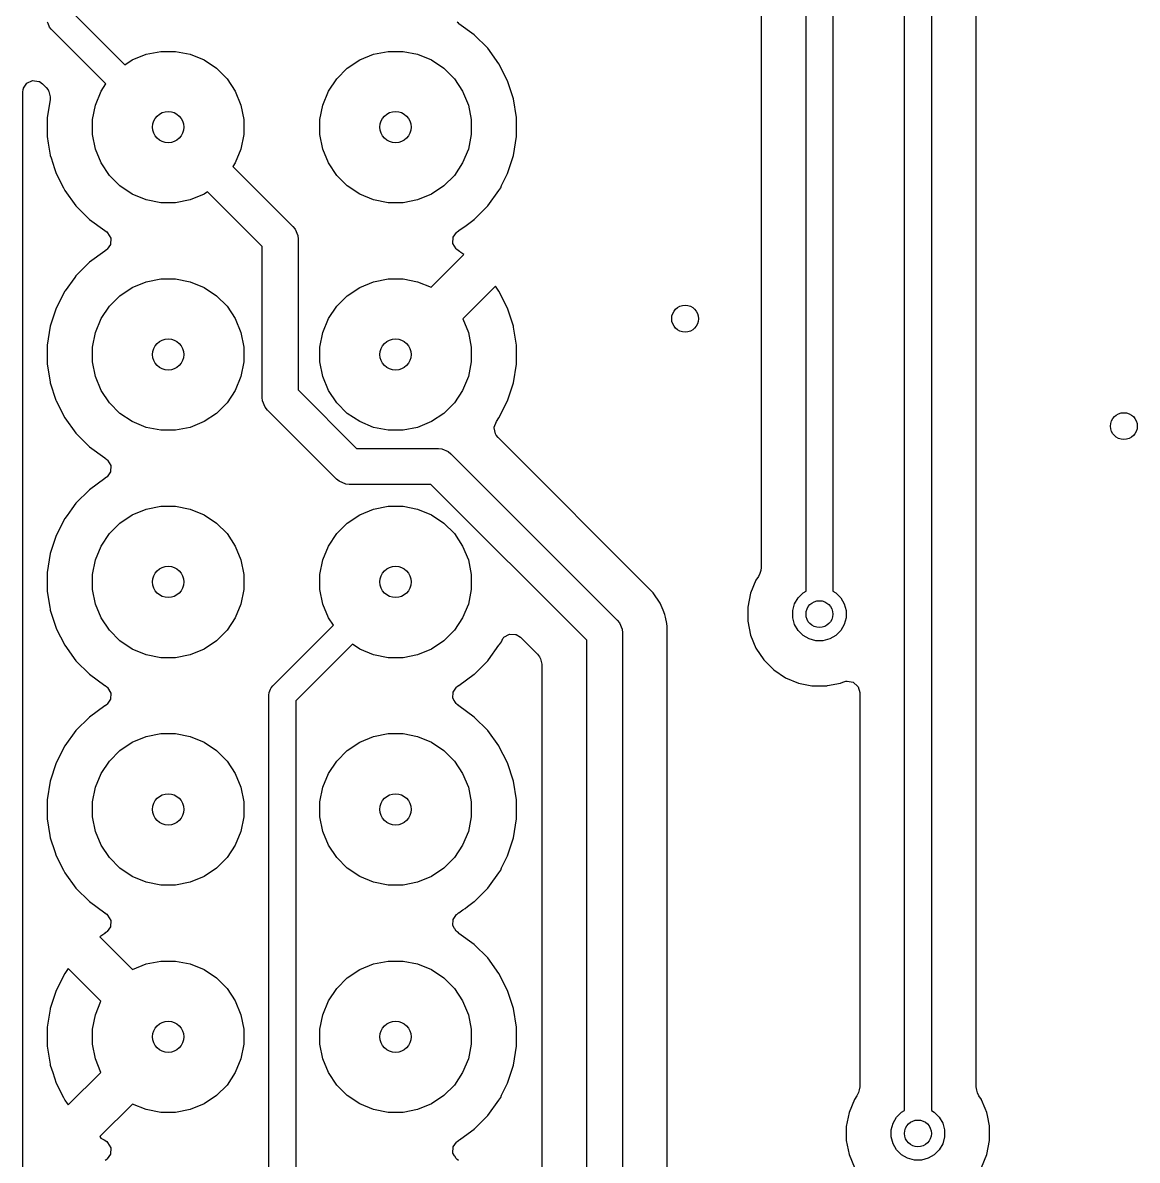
# Model space of a CAD drawing. Header units: inches. Extents: x -1.73 to 1.75, y 0.02 to 4.69.
# Drawn here: x -1.386 to -0.896, y 3.213 to 3.713 of the extents above; entities that cross this region are included whole.
import ezdxf

# ---------------------------------------------------------------- set-up
doc = ezdxf.new("R2010")
doc.units = ezdxf.units.IN
doc.header["$MEASUREMENT"] = 0
doc.layers.add('BLACK', color=250, linetype='CONTINUOUS')

msp = doc.modelspace()

# ---------------------------------------------------------------- linework, layer by layer
at = {"layer": 'BLACK', "linetype": 'CONTINUOUS'}
for p, q in [((-0.98622, 4.02756), (-0.98622, 3.23452)), ((-0.96652, 3.24495), (-0.96652, 4.03008)), ((-0.99803, 3.23452), (-0.99803, 4.02511)), ((-1.04134, 3.46287), (-1.04134, 3.96212)), ((-1.02953, 3.96457), (-1.02953, 3.46287)), ((-1.06104, 3.95152), (-1.06104, 3.47334)), ((-1.36323, 3.71666), (-1.34085, 3.69428)), ((-1.37468, 3.71246), (-1.37493, 3.71306)), ((-1.37404, 3.71093), (-1.37468, 3.71246)), ((-1.19415, 3.71257), (-1.1948, 3.71303)), ((-1.19412, 3.71254), (-1.19415, 3.71257)), ((-1.19414, 3.71252), (-1.19412, 3.71254)), ((-1.19401, 3.71242), (-1.19414, 3.71252)), ((-1.19398, 3.7124), (-1.19401, 3.71242)), ((-1.19401, 3.71242), (-1.19401, 3.71242)), ((-1.18721, 3.70748), (-1.19398, 3.7124)), ((-1.37331, 3.71004), (-1.37404, 3.71093)), ((-1.34921, 3.68593), (-1.37331, 3.71004)), ((-1.18129, 3.70157), (-1.18721, 3.70748)), ((-1.17638, 3.6948), (-1.18129, 3.70157)), ((-1.34085, 3.69428), (-1.33763, 3.69644)), ((-1.33763, 3.69644), (-1.33156, 3.69895)), ((-1.33156, 3.69895), (-1.32513, 3.70023)), ((-1.32513, 3.70023), (-1.31857, 3.70023)), ((-1.31857, 3.70023), (-1.31214, 3.69895)), ((-1.31214, 3.69895), (-1.30608, 3.69644)), ((-1.30608, 3.69644), (-1.30062, 3.6928)), ((-1.24308, 3.6928), (-1.23763, 3.69644)), ((-1.23763, 3.69644), (-1.23156, 3.69895)), ((-1.23156, 3.69895), (-1.22513, 3.70023)), ((-1.22513, 3.70023), (-1.21857, 3.70023)), ((-1.21857, 3.70023), (-1.21214, 3.69895)), ((-1.21214, 3.69895), (-1.20608, 3.69644)), ((-1.20608, 3.69644), (-1.20062, 3.6928)), ((-1.30062, 3.6928), (-1.29598, 3.68816)), ((-1.24772, 3.68816), (-1.24308, 3.6928)), ((-1.20062, 3.6928), (-1.19598, 3.68816)), ((-1.17637, 3.69478), (-1.17638, 3.6948)), ((-1.17258, 3.68734), (-1.17637, 3.69478)), ((-1.384, 3.6863), (-1.38149, 3.68744)), ((-1.38149, 3.68744), (-1.37877, 3.68705)), ((-1.37877, 3.68705), (-1.3785, 3.68692)), ((-1.3785, 3.68692), (-1.37707, 3.68593)), ((-1.29598, 3.68816), (-1.29234, 3.6827)), ((-1.25136, 3.6827), (-1.24772, 3.68816)), ((-1.19598, 3.68816), (-1.19234, 3.6827)), ((-1.16999, 3.67938), (-1.17258, 3.68734)), ((-1.38581, 3.68218), (-1.38561, 3.68355)), ((-1.38581, 1.43701), (-1.38581, 3.68218)), ((-1.38561, 3.68355), (-1.38553, 3.68382)), ((-1.38553, 3.68382), (-1.38548, 3.68398)), ((-1.38548, 3.68398), (-1.384, 3.6863)), ((-1.37707, 3.68593), (-1.37552, 3.68438)), ((-1.37552, 3.68438), (-1.37469, 3.68327)), ((-1.37469, 3.68327), (-1.37446, 3.68285)), ((-1.37446, 3.68285), (-1.37432, 3.68259)), ((-1.37432, 3.68259), (-1.37372, 3.6802)), ((-1.35387, 3.67664), (-1.35136, 3.6827)), ((-1.35136, 3.6827), (-1.34921, 3.68593)), ((-1.29234, 3.6827), (-1.28983, 3.67664)), ((-1.25387, 3.67664), (-1.25136, 3.6827)), ((-1.19234, 3.6827), (-1.18983, 3.67664)), ((-1.37379, 3.6789), (-1.37502, 3.67111)), ((-1.37373, 3.67961), (-1.37379, 3.6789)), ((-1.37372, 3.6802), (-1.37373, 3.67961)), ((-1.35515, 3.67021), (-1.35387, 3.67664)), ((-1.28983, 3.67664), (-1.28855, 3.67021)), ((-1.25515, 3.67021), (-1.25387, 3.67664)), ((-1.18983, 3.67664), (-1.18855, 3.67021)), ((-1.16868, 3.67111), (-1.16999, 3.67938)), ((-1.37502, 3.67111), (-1.37502, 3.66274)), ((-1.35515, 3.66365), (-1.35515, 3.67021)), ((-1.28855, 3.67021), (-1.28855, 3.66365)), ((-1.25515, 3.66365), (-1.25515, 3.67021)), ((-1.18855, 3.67021), (-1.18855, 3.66365)), ((-1.16868, 3.66274), (-1.16868, 3.67111)), ((-1.37502, 3.66274), (-1.37456, 3.65982)), ((-1.35387, 3.65721), (-1.35515, 3.66365)), ((-1.28855, 3.66365), (-1.28983, 3.65721)), ((-1.25387, 3.65721), (-1.25515, 3.66365)), ((-1.18855, 3.66365), (-1.18983, 3.65721)), ((-1.16999, 3.65448), (-1.16868, 3.66274)), ((-1.37456, 3.65982), (-1.37373, 3.65463)), ((-1.35136, 3.65115), (-1.35387, 3.65721)), ((-1.28983, 3.65721), (-1.29234, 3.65115)), ((-1.25136, 3.65115), (-1.25387, 3.65721)), ((-1.18983, 3.65721), (-1.19234, 3.65115)), ((-1.37373, 3.65463), (-1.37371, 3.65448)), ((-1.37371, 3.65448), (-1.37335, 3.65337)), ((-1.37335, 3.65337), (-1.37186, 3.64877)), ((-1.17258, 3.64652), (-1.16999, 3.65448)), ((-1.37186, 3.64877), (-1.37112, 3.64652)), ((-1.37112, 3.64652), (-1.37112, 3.64652)), ((-1.37112, 3.64652), (-1.36789, 3.64017)), ((-1.34772, 3.6457), (-1.35136, 3.65115)), ((-1.29234, 3.65115), (-1.29338, 3.64959)), ((-1.29338, 3.64959), (-1.26703, 3.62324)), ((-1.24772, 3.6457), (-1.25136, 3.65115)), ((-1.19234, 3.65115), (-1.19598, 3.6457)), ((-1.17525, 3.64128), (-1.17258, 3.64652)), ((-1.34308, 3.64106), (-1.34772, 3.6457)), ((-1.24308, 3.64106), (-1.24772, 3.6457)), ((-1.19598, 3.6457), (-1.20062, 3.64106)), ((-1.36789, 3.64017), (-1.36732, 3.63906)), ((-1.36732, 3.63906), (-1.36241, 3.63229)), ((-1.33763, 3.63742), (-1.34308, 3.64106)), ((-1.33156, 3.63491), (-1.33763, 3.63742)), ((-1.30608, 3.63742), (-1.31214, 3.63491)), ((-1.30452, 3.63846), (-1.30608, 3.63742)), ((-1.28047, 3.61442), (-1.30452, 3.63846)), ((-1.23763, 3.63742), (-1.24308, 3.64106)), ((-1.23156, 3.63491), (-1.23763, 3.63742)), ((-1.20608, 3.63742), (-1.21214, 3.63491)), ((-1.20062, 3.64106), (-1.20608, 3.63742)), ((-1.18129, 3.63229), (-1.17638, 3.63906)), ((-1.17638, 3.63906), (-1.17557, 3.64017)), ((-1.17638, 3.63906), (-1.17638, 3.63906)), ((-1.17638, 3.63906), (-1.17638, 3.63906)), ((-1.17638, 3.63906), (-1.17638, 3.63906)), ((-1.17557, 3.64017), (-1.17525, 3.64128)), ((-1.36241, 3.63229), (-1.35649, 3.62637)), ((-1.32513, 3.63363), (-1.33156, 3.63491)), ((-1.31857, 3.63363), (-1.32513, 3.63363)), ((-1.31214, 3.63491), (-1.31857, 3.63363)), ((-1.22513, 3.63363), (-1.23156, 3.63491)), ((-1.21857, 3.63363), (-1.22513, 3.63363)), ((-1.21214, 3.63491), (-1.21857, 3.63363)), ((-1.18718, 3.62641), (-1.18133, 3.63226)), ((-1.18133, 3.63226), (-1.1813, 3.63229)), ((-1.1813, 3.63229), (-1.18129, 3.63229)), ((-1.35649, 3.62637), (-1.34972, 3.62145)), ((-1.19087, 3.62372), (-1.18721, 3.62637)), ((-1.18721, 3.62638), (-1.18718, 3.62641)), ((-1.18721, 3.62637), (-1.18721, 3.62638)), ((-1.18721, 3.62637), (-1.18721, 3.62637)), ((-1.34972, 3.62145), (-1.34972, 3.62145)), ((-1.34972, 3.62145), (-1.3497, 3.62144)), ((-1.3497, 3.62144), (-1.34964, 3.6214)), ((-1.34964, 3.6214), (-1.34956, 3.62134)), ((-1.34956, 3.62134), (-1.34956, 3.62134)), ((-1.34956, 3.62134), (-1.3489, 3.62083)), ((-1.26703, 3.62324), (-1.26605, 3.62205)), ((-1.26605, 3.62205), (-1.26488, 3.61921)), ((-1.1948, 3.62088), (-1.19413, 3.62133)), ((-1.19415, 3.62135), (-1.19398, 3.62145)), ((-1.19413, 3.62133), (-1.19415, 3.62135)), ((-1.19398, 3.62145), (-1.19087, 3.62372)), ((-1.19398, 3.62145), (-1.19398, 3.62145)), ((-1.19398, 3.62145), (-1.19398, 3.62145)), ((-1.3489, 3.62083), (-1.34849, 3.62045)), ((-1.34849, 3.62045), (-1.3471, 3.61807)), ((-1.3471, 3.61807), (-1.34722, 3.61532)), ((-1.26488, 3.61921), (-1.26472, 3.61768)), ((-1.26472, 3.61768), (-1.26472, 3.55134)), ((-1.19662, 3.61578), (-1.1965, 3.61852)), ((-1.1965, 3.61852), (-1.19508, 3.62064)), ((-1.19508, 3.62064), (-1.1948, 3.62088)), ((-1.34972, 3.6124), (-1.35649, 3.60748)), ((-1.34957, 3.61249), (-1.34972, 3.6124)), ((-1.34893, 3.61296), (-1.34957, 3.61249)), ((-1.34865, 3.61321), (-1.34893, 3.61296)), ((-1.34722, 3.61532), (-1.34865, 3.61321)), ((-1.28047, 3.54808), (-1.28047, 3.61442)), ((-1.19523, 3.6134), (-1.19662, 3.61578)), ((-1.19486, 3.61305), (-1.19523, 3.6134)), ((-1.19372, 3.61225), (-1.19486, 3.61305)), ((-1.19343, 3.6121), (-1.19372, 3.61225)), ((-1.19321, 3.61182), (-1.19343, 3.6121)), ((-1.19186, 3.61084), (-1.19321, 3.61182)), ((-1.35649, 3.60748), (-1.36241, 3.60157)), ((-1.2062, 3.5965), (-1.19186, 3.61084)), ((-1.36241, 3.60157), (-1.36296, 3.60081)), ((-1.36296, 3.60081), (-1.36718, 3.595)), ((-1.34308, 3.5928), (-1.33763, 3.59644)), ((-1.33763, 3.59644), (-1.33156, 3.59895)), ((-1.33156, 3.59895), (-1.32513, 3.60023)), ((-1.32513, 3.60023), (-1.31857, 3.60023)), ((-1.31857, 3.60023), (-1.31214, 3.59895)), ((-1.31214, 3.59895), (-1.30608, 3.59644)), ((-1.30608, 3.59644), (-1.30062, 3.5928)), ((-1.24308, 3.5928), (-1.23763, 3.59644)), ((-1.23763, 3.59644), (-1.23156, 3.59895)), ((-1.23156, 3.59895), (-1.22513, 3.60023)), ((-1.22513, 3.60023), (-1.21857, 3.60023)), ((-1.21857, 3.60023), (-1.21214, 3.59895)), ((-1.21214, 3.59895), (-1.2062, 3.5965)), ((-1.17794, 3.59692), (-1.19228, 3.58258)), ((-1.17639, 3.59479), (-1.17794, 3.59692)), ((-1.17794, 3.59692), (-1.17794, 3.59692)), ((-1.17794, 3.59692), (-1.17794, 3.59692)), ((-1.36732, 3.5948), (-1.37112, 3.58734)), ((-1.36718, 3.595), (-1.36732, 3.5948)), ((-1.34772, 3.58816), (-1.34308, 3.5928)), ((-1.30062, 3.5928), (-1.29598, 3.58816)), ((-1.24772, 3.58816), (-1.24308, 3.5928)), ((-1.17259, 3.58733), (-1.17639, 3.59479)), ((-1.37112, 3.58734), (-1.37371, 3.57938)), ((-1.35136, 3.5827), (-1.34772, 3.58816)), ((-1.29598, 3.58816), (-1.29234, 3.5827)), ((-1.25136, 3.5827), (-1.24772, 3.58816)), ((-1.17114, 3.58285), (-1.17259, 3.58733)), ((-1.35387, 3.57664), (-1.35136, 3.5827)), ((-1.29234, 3.5827), (-1.28983, 3.57664)), ((-1.25387, 3.57664), (-1.25136, 3.5827)), ((-1.19228, 3.58258), (-1.18983, 3.57664)), ((-1.17001, 3.57938), (-1.17114, 3.58285)), ((-1.37371, 3.57938), (-1.37502, 3.57111)), ((-1.35515, 3.57021), (-1.35387, 3.57664)), ((-1.28983, 3.57664), (-1.28855, 3.57021)), ((-1.25515, 3.57021), (-1.25387, 3.57664)), ((-1.18983, 3.57664), (-1.18855, 3.57021)), ((-1.16995, 3.579), (-1.17001, 3.57938)), ((-1.16924, 3.57453), (-1.16995, 3.579)), ((-1.16995, 3.579), (-1.16995, 3.579)), ((-1.16995, 3.579), (-1.16995, 3.579)), ((-1.1687, 3.57111), (-1.16924, 3.57453)), ((-1.37502, 3.57111), (-1.37502, 3.56274)), ((-1.35515, 3.56365), (-1.35515, 3.57021)), ((-1.28855, 3.57021), (-1.28855, 3.56365)), ((-1.25515, 3.56365), (-1.25515, 3.57021)), ((-1.18855, 3.57021), (-1.18855, 3.56365)), ((-1.1687, 3.56275), (-1.1687, 3.57111)), ((-1.37502, 3.56274), (-1.37377, 3.55486)), ((-1.35387, 3.55721), (-1.35515, 3.56365)), ((-1.28855, 3.56365), (-1.28983, 3.55721)), ((-1.25387, 3.55721), (-1.25515, 3.56365)), ((-1.18855, 3.56365), (-1.18983, 3.55721)), ((-1.17001, 3.55448), (-1.1687, 3.56275)), ((-1.35136, 3.55115), (-1.35387, 3.55721)), ((-1.28983, 3.55721), (-1.29234, 3.55115)), ((-1.25136, 3.55115), (-1.25387, 3.55721)), ((-1.18983, 3.55721), (-1.19234, 3.55115)), ((-1.37377, 3.55486), (-1.37371, 3.55448)), ((-1.37371, 3.55448), (-1.37371, 3.55448)), ((-1.37371, 3.55448), (-1.37371, 3.55448)), ((-1.37371, 3.55448), (-1.37371, 3.55448)), ((-1.37371, 3.55448), (-1.37125, 3.5469)), ((-1.26472, 3.55134), (-1.23897, 3.52559)), ((-1.17259, 3.54653), (-1.17001, 3.55448)), ((-1.17001, 3.55448), (-1.17001, 3.55448)), ((-1.37125, 3.5469), (-1.37112, 3.54652)), ((-1.37112, 3.54652), (-1.37112, 3.54652)), ((-1.37112, 3.54652), (-1.37112, 3.54652)), ((-1.37112, 3.54652), (-1.36732, 3.53906)), ((-1.34772, 3.5457), (-1.35136, 3.55115)), ((-1.29234, 3.55115), (-1.29598, 3.5457)), ((-1.28032, 3.54654), (-1.28047, 3.54808)), ((-1.27915, 3.54371), (-1.28032, 3.54654)), ((-1.24772, 3.5457), (-1.25136, 3.55115)), ((-1.19234, 3.55115), (-1.19598, 3.5457)), ((-1.17639, 3.53907), (-1.17259, 3.54653)), ((-1.34308, 3.54106), (-1.34772, 3.5457)), ((-1.29598, 3.5457), (-1.30062, 3.54106)), ((-1.27817, 3.54251), (-1.27915, 3.54371)), ((-1.2478, 3.51215), (-1.27817, 3.54251)), ((-1.24308, 3.54106), (-1.24772, 3.5457)), ((-1.19598, 3.5457), (-1.20062, 3.54106)), ((-1.36732, 3.53906), (-1.36241, 3.53229)), ((-1.33763, 3.53742), (-1.34308, 3.54106)), ((-1.33156, 3.53491), (-1.33763, 3.53742)), ((-1.30608, 3.53742), (-1.31214, 3.53491)), ((-1.30062, 3.54106), (-1.30608, 3.53742)), ((-1.23763, 3.53742), (-1.24308, 3.54106)), ((-1.23156, 3.53491), (-1.23763, 3.53742)), ((-1.20608, 3.53742), (-1.21214, 3.53491)), ((-1.20062, 3.54106), (-1.20608, 3.53742)), ((-1.17843, 3.53501), (-1.17751, 3.53753)), ((-1.17751, 3.53753), (-1.1764, 3.53906)), ((-1.1764, 3.53906), (-1.17639, 3.53907)), ((-1.36241, 3.53229), (-1.35649, 3.52637)), ((-1.32513, 3.53363), (-1.33156, 3.53491)), ((-1.31857, 3.53363), (-1.32513, 3.53363)), ((-1.31214, 3.53491), (-1.31857, 3.53363)), ((-1.22513, 3.53363), (-1.23156, 3.53491)), ((-1.21857, 3.53363), (-1.22513, 3.53363)), ((-1.21214, 3.53491), (-1.21857, 3.53363)), ((-1.17845, 3.53475), (-1.17843, 3.53501)), ((-1.17786, 3.53207), (-1.17845, 3.53475)), ((-1.17757, 3.53153), (-1.17786, 3.53207)), ((-1.17674, 3.53041), (-1.17757, 3.53153)), ((-1.35649, 3.52637), (-1.34972, 3.52145)), ((-1.1085, 3.46218), (-1.17674, 3.53041)), ((-1.34972, 3.52145), (-1.34972, 3.52145)), ((-1.34972, 3.52145), (-1.3497, 3.52144)), ((-1.3497, 3.52144), (-1.34964, 3.5214)), ((-1.34964, 3.5214), (-1.34956, 3.52134)), ((-1.34956, 3.52134), (-1.34956, 3.52134)), ((-1.34956, 3.52134), (-1.3489, 3.52083)), ((-1.23897, 3.52559), (-1.20304, 3.52559)), ((-1.20304, 3.52559), (-1.2015, 3.52544)), ((-1.2015, 3.52544), (-1.19867, 3.52426)), ((-1.19867, 3.52426), (-1.19747, 3.52328)), ((-1.19747, 3.52328), (-1.12435, 3.45016)), ((-1.3489, 3.52083), (-1.34849, 3.52045)), ((-1.34849, 3.52045), (-1.3471, 3.51807)), ((-1.3471, 3.51807), (-1.34722, 3.51532)), ((-1.34972, 3.5124), (-1.35649, 3.50748)), ((-1.34957, 3.51249), (-1.34972, 3.5124)), ((-1.34893, 3.51296), (-1.34957, 3.51249)), ((-1.34865, 3.51321), (-1.34893, 3.51296)), ((-1.34722, 3.51532), (-1.34865, 3.51321)), ((-1.24661, 3.51117), (-1.2478, 3.51215)), ((-1.35649, 3.50748), (-1.36241, 3.50157)), ((-1.24377, 3.50999), (-1.24661, 3.51117)), ((-1.24223, 3.50984), (-1.24377, 3.50999)), ((-1.2063, 3.50984), (-1.24223, 3.50984)), ((-1.1378, 3.44134), (-1.2063, 3.50984)), ((-1.36241, 3.50157), (-1.36418, 3.49912)), ((-1.36418, 3.49912), (-1.36634, 3.49616)), ((-1.34308, 3.4928), (-1.33763, 3.49644)), ((-1.33763, 3.49644), (-1.33156, 3.49895)), ((-1.33156, 3.49895), (-1.32513, 3.50023)), ((-1.32513, 3.50023), (-1.31857, 3.50023)), ((-1.31857, 3.50023), (-1.31214, 3.49895)), ((-1.31214, 3.49895), (-1.30608, 3.49644)), ((-1.30608, 3.49644), (-1.30062, 3.4928)), ((-1.24308, 3.4928), (-1.23763, 3.49644)), ((-1.23763, 3.49644), (-1.23156, 3.49895)), ((-1.23156, 3.49895), (-1.22513, 3.50023)), ((-1.22513, 3.50023), (-1.21857, 3.50023)), ((-1.21857, 3.50023), (-1.21214, 3.49895)), ((-1.21214, 3.49895), (-1.20608, 3.49644)), ((-1.20608, 3.49644), (-1.20062, 3.4928)), ((-1.36732, 3.4948), (-1.37112, 3.48734)), ((-1.36634, 3.49616), (-1.36732, 3.4948)), ((-1.34772, 3.48816), (-1.34308, 3.4928)), ((-1.30062, 3.4928), (-1.29598, 3.48816)), ((-1.24772, 3.48816), (-1.24308, 3.4928)), ((-1.20062, 3.4928), (-1.19598, 3.48816)), ((-1.37112, 3.48734), (-1.37371, 3.47938)), ((-1.35136, 3.4827), (-1.34772, 3.48816)), ((-1.29598, 3.48816), (-1.29234, 3.4827)), ((-1.25136, 3.4827), (-1.24772, 3.48816)), ((-1.19598, 3.48816), (-1.19234, 3.4827)), ((-1.35387, 3.47664), (-1.35136, 3.4827)), ((-1.29234, 3.4827), (-1.28983, 3.47664)), ((-1.25387, 3.47664), (-1.25136, 3.4827)), ((-1.19234, 3.4827), (-1.18983, 3.47664)), ((-1.37371, 3.47938), (-1.37502, 3.47111)), ((-1.35515, 3.47021), (-1.35387, 3.47664)), ((-1.28983, 3.47664), (-1.28855, 3.47021)), ((-1.25515, 3.47021), (-1.25387, 3.47664)), ((-1.18983, 3.47664), (-1.18855, 3.47021)), ((-1.06124, 3.47196), (-1.06161, 3.47071)), ((-1.06104, 3.47334), (-1.06124, 3.47196)), ((-1.37502, 3.47111), (-1.37502, 3.46274)), ((-1.35515, 3.46365), (-1.35515, 3.47021)), ((-1.28855, 3.47021), (-1.28855, 3.46365)), ((-1.25515, 3.46365), (-1.25515, 3.47021)), ((-1.18855, 3.47021), (-1.18855, 3.46365)), ((-1.06336, 3.46768), (-1.06574, 3.46195)), ((-1.06223, 3.46937), (-1.06336, 3.46768)), ((-1.06336, 3.46768), (-1.06336, 3.46768)), ((-1.06161, 3.47071), (-1.06223, 3.46937)), ((-1.37502, 3.46274), (-1.37393, 3.45586)), ((-1.35387, 3.45721), (-1.35515, 3.46365)), ((-1.28855, 3.46365), (-1.28983, 3.45721)), ((-1.25387, 3.45721), (-1.25515, 3.46365)), ((-1.18855, 3.46365), (-1.18983, 3.45721)), ((-1.10548, 3.45766), (-1.1085, 3.46218)), ((-1.1085, 3.46218), (-1.1085, 3.46218)), ((-1.06574, 3.46195), (-1.06695, 3.45586)), ((-1.06574, 3.46195), (-1.06574, 3.46195)), ((-1.0448, 3.45995), (-1.04262, 3.46213)), ((-1.04262, 3.46213), (-1.04134, 3.46287)), ((-1.02953, 3.46287), (-1.02824, 3.46213)), ((-1.02824, 3.46213), (-1.02606, 3.45995)), ((-1.35136, 3.45115), (-1.35387, 3.45721)), ((-1.28983, 3.45721), (-1.29234, 3.45115)), ((-1.25136, 3.45115), (-1.25387, 3.45721)), ((-1.18983, 3.45721), (-1.19234, 3.45115)), ((-1.10416, 3.45448), (-1.10548, 3.45766)), ((-1.04714, 3.4543), (-1.04635, 3.45728)), ((-1.04635, 3.45728), (-1.0448, 3.45995)), ((-1.02606, 3.45995), (-1.02452, 3.45728)), ((-1.02452, 3.45728), (-1.02372, 3.4543)), ((-1.37393, 3.45586), (-1.37378, 3.45492)), ((-1.37378, 3.45492), (-1.37371, 3.45448)), ((-1.37371, 3.45448), (-1.37117, 3.44666)), ((-1.1034, 3.45264), (-1.10416, 3.45448)), ((-1.10317, 3.45148), (-1.1034, 3.45264)), ((-1.1034, 3.45264), (-1.1034, 3.45264)), ((-1.10261, 3.44865), (-1.10317, 3.45148)), ((-1.06695, 3.45586), (-1.06695, 3.45586)), ((-1.06695, 3.45586), (-1.06695, 3.44965)), ((-1.04714, 3.45121), (-1.04714, 3.4543)), ((-1.02372, 3.4543), (-1.02372, 3.45121)), ((-1.37117, 3.44666), (-1.37112, 3.44652)), ((-1.37112, 3.44652), (-1.36732, 3.43906)), ((-1.34772, 3.4457), (-1.35136, 3.45115)), ((-1.29234, 3.45115), (-1.29598, 3.4457)), ((-1.27583, 3.4213), (-1.24921, 3.44793)), ((-1.24921, 3.44793), (-1.25136, 3.45115)), ((-1.19234, 3.45115), (-1.19598, 3.4457)), ((-1.12435, 3.45016), (-1.12337, 3.44897)), ((-1.12337, 3.44897), (-1.1222, 3.44613)), ((-1.10234, 3.44731), (-1.10261, 3.44865)), ((-1.10261, 3.44865), (-1.10261, 3.44865)), ((-1.10234, 3.14378), (-1.10234, 3.44731)), ((-1.06695, 3.44965), (-1.06695, 3.44965)), ((-1.06695, 3.44965), (-1.06695, 3.44965)), ((-1.06695, 3.44965), (-1.06574, 3.44356)), ((-1.04635, 3.44824), (-1.04714, 3.45121)), ((-1.0448, 3.44557), (-1.04635, 3.44824)), ((-1.02452, 3.44824), (-1.02606, 3.44557)), ((-1.02372, 3.45121), (-1.02452, 3.44824)), ((-1.34308, 3.44106), (-1.34772, 3.4457)), ((-1.29598, 3.4457), (-1.30062, 3.44106)), ((-1.19598, 3.4457), (-1.20062, 3.44106)), ((-1.17528, 3.44058), (-1.17469, 3.44203)), ((-1.17469, 3.44203), (-1.17441, 3.44235)), ((-1.17441, 3.44235), (-1.17439, 3.44237)), ((-1.17439, 3.44237), (-1.17419, 3.44259)), ((-1.17419, 3.44259), (-1.17181, 3.44397)), ((-1.17181, 3.44397), (-1.16906, 3.44386)), ((-1.16906, 3.44386), (-1.16906, 3.44386)), ((-1.16906, 3.44386), (-1.1688, 3.44377)), ((-1.1688, 3.44377), (-1.16692, 3.4426)), ((-1.16692, 3.4426), (-1.15943, 3.4351)), ((-1.1378, 3.12992), (-1.1378, 3.44134)), ((-1.1222, 3.44613), (-1.12205, 3.4446)), ((-1.12205, 3.4446), (-1.12205, 3.13318)), ((-1.06574, 3.44356), (-1.06574, 3.44356)), ((-1.06574, 3.44356), (-1.06336, 3.43783)), ((-1.04262, 3.44339), (-1.0448, 3.44557)), ((-1.03995, 3.44184), (-1.04262, 3.44339)), ((-1.03697, 3.44105), (-1.03995, 3.44184)), ((-1.03091, 3.44184), (-1.03389, 3.44105)), ((-1.02824, 3.44339), (-1.03091, 3.44184)), ((-1.02606, 3.44557), (-1.02824, 3.44339)), ((-1.36732, 3.43906), (-1.36241, 3.43229)), ((-1.33763, 3.43742), (-1.34308, 3.44106)), ((-1.33156, 3.43491), (-1.33763, 3.43742)), ((-1.30608, 3.43742), (-1.31214, 3.43491)), ((-1.30062, 3.44106), (-1.30608, 3.43742)), ((-1.24085, 3.43957), (-1.26575, 3.41468)), ((-1.23763, 3.43742), (-1.24085, 3.43957)), ((-1.23156, 3.43491), (-1.23763, 3.43742)), ((-1.20608, 3.43742), (-1.21214, 3.43491)), ((-1.20062, 3.44106), (-1.20608, 3.43742)), ((-1.18102, 3.43267), (-1.17638, 3.43906)), ((-1.17638, 3.43906), (-1.17615, 3.43937)), ((-1.17615, 3.43937), (-1.17528, 3.44058)), ((-1.17615, 3.43937), (-1.17615, 3.43937)), ((-1.06336, 3.43783), (-1.06336, 3.43783)), ((-1.06336, 3.43783), (-1.06336, 3.43783)), ((-1.06336, 3.43783), (-1.05991, 3.43267)), ((-1.03389, 3.44105), (-1.03697, 3.44105)), ((-1.36241, 3.43229), (-1.35649, 3.42637)), ((-1.32513, 3.43363), (-1.33156, 3.43491)), ((-1.31857, 3.43363), (-1.32513, 3.43363)), ((-1.31214, 3.43491), (-1.31857, 3.43363)), ((-1.22513, 3.43363), (-1.23156, 3.43491)), ((-1.21857, 3.43363), (-1.22513, 3.43363)), ((-1.21214, 3.43491), (-1.21857, 3.43363)), ((-1.18718, 3.42641), (-1.18133, 3.43226)), ((-1.18133, 3.43226), (-1.1813, 3.43229)), ((-1.1813, 3.43229), (-1.18129, 3.43229)), ((-1.18129, 3.43229), (-1.18102, 3.43267)), ((-1.15943, 3.4351), (-1.15859, 3.43399)), ((-1.15859, 3.43399), (-1.1581, 3.43308)), ((-1.1581, 3.43308), (-1.1575, 3.43074)), ((-1.05991, 3.43267), (-1.05991, 3.43267)), ((-1.05991, 3.43267), (-1.05991, 3.43267)), ((-1.05991, 3.43267), (-1.05552, 3.42828)), ((-1.35649, 3.42637), (-1.34972, 3.42145)), ((-1.19063, 3.42389), (-1.18721, 3.42637)), ((-1.18721, 3.42638), (-1.18718, 3.42641)), ((-1.18721, 3.42637), (-1.18721, 3.42638)), ((-1.18721, 3.42637), (-1.18721, 3.42637)), ((-1.18721, 3.42637), (-1.18721, 3.42637)), ((-1.18721, 3.42637), (-1.18721, 3.42637)), ((-1.18721, 3.42637), (-1.18721, 3.42637)), ((-1.1575, 3.43074), (-1.1575, 3.12895)), ((-1.05552, 3.42828), (-1.05552, 3.42828)), ((-1.05552, 3.42828), (-1.05552, 3.42828)), ((-1.05552, 3.42828), (-1.05036, 3.42483)), ((-1.34972, 3.42145), (-1.34972, 3.42145)), ((-1.34972, 3.42145), (-1.3497, 3.42144)), ((-1.3497, 3.42144), (-1.34964, 3.4214)), ((-1.34964, 3.4214), (-1.34956, 3.42134)), ((-1.34956, 3.42134), (-1.34956, 3.42134)), ((-1.34956, 3.42134), (-1.3489, 3.42083)), ((-1.27656, 3.42041), (-1.27583, 3.4213)), ((-1.19477, 3.42089), (-1.19413, 3.42137)), ((-1.19413, 3.42137), (-1.19398, 3.42145)), ((-1.19398, 3.42145), (-1.19063, 3.42389)), ((-1.19398, 3.42145), (-1.19398, 3.42145)), ((-1.05036, 3.42483), (-1.05036, 3.42483)), ((-1.05036, 3.42483), (-1.05036, 3.42483)), ((-1.05036, 3.42483), (-1.05036, 3.42483)), ((-1.05036, 3.42483), (-1.04465, 3.42246)), ((-1.04465, 3.42246), (-1.04465, 3.42246)), ((-1.04465, 3.42246), (-1.04465, 3.42246)), ((-1.04465, 3.42246), (-1.04463, 3.42245)), ((-1.04463, 3.42245), (-1.03884, 3.4213)), ((-1.03884, 3.4213), (-1.03873, 3.42127)), ((-1.03873, 3.42127), (-1.03854, 3.42124)), ((-1.03854, 3.42124), (-1.03233, 3.42124)), ((-1.03233, 3.42124), (-1.03217, 3.42124)), ((-1.03217, 3.42124), (-1.03186, 3.42133)), ((-1.03186, 3.42133), (-1.02624, 3.42245)), ((-1.02624, 3.42245), (-1.02513, 3.42291)), ((-1.02513, 3.42291), (-1.02379, 3.42325)), ((-1.02379, 3.42325), (-1.02344, 3.42329)), ((-1.02344, 3.42329), (-1.02325, 3.42331)), ((-1.02325, 3.42331), (-1.02054, 3.42282)), ((-1.02054, 3.42282), (-1.01853, 3.42095)), ((-1.3489, 3.42083), (-1.34849, 3.42045)), ((-1.34849, 3.42045), (-1.3471, 3.41807)), ((-1.3471, 3.41807), (-1.34722, 3.41532)), ((-1.27756, 3.41713), (-1.27745, 3.41828)), ((-1.27756, 2.4685), (-1.27756, 3.41713)), ((-1.27745, 3.41828), (-1.27685, 3.41971)), ((-1.27685, 3.41971), (-1.27656, 3.42041)), ((-1.1966, 3.41579), (-1.19648, 3.41853)), ((-1.19648, 3.41853), (-1.19505, 3.42065)), ((-1.19505, 3.42065), (-1.19477, 3.42089)), ((-1.01853, 3.42095), (-1.01842, 3.42077)), ((-1.01842, 3.42077), (-1.01774, 3.41828)), ((-1.01774, 3.41828), (-1.01774, 3.24499)), ((-1.34972, 3.4124), (-1.35649, 3.40748)), ((-1.34957, 3.41249), (-1.34972, 3.4124)), ((-1.34893, 3.41296), (-1.34957, 3.41249)), ((-1.34865, 3.41321), (-1.34893, 3.41296)), ((-1.34722, 3.41532), (-1.34865, 3.41321)), ((-1.26575, 3.41468), (-1.26575, 2.47095)), ((-1.19586, 3.41453), (-1.1966, 3.41579)), ((-1.19585, 3.41446), (-1.19586, 3.41453)), ((-1.19577, 3.41436), (-1.19585, 3.41446)), ((-1.19521, 3.41341), (-1.19577, 3.41436)), ((-1.1948, 3.41303), (-1.19521, 3.41341)), ((-1.19415, 3.41257), (-1.1948, 3.41303)), ((-1.19412, 3.41254), (-1.19415, 3.41257)), ((-1.19414, 3.41252), (-1.19412, 3.41254)), ((-1.19401, 3.41242), (-1.19414, 3.41252)), ((-1.19398, 3.4124), (-1.19401, 3.41242)), ((-1.19401, 3.41242), (-1.19401, 3.41242)), ((-1.18721, 3.40748), (-1.19398, 3.4124)), ((-1.35649, 3.40748), (-1.36241, 3.40157)), ((-1.18129, 3.40157), (-1.18721, 3.40748)), ((-1.36241, 3.40157), (-1.36732, 3.3948)), ((-1.17638, 3.3948), (-1.18129, 3.40157)), ((-1.34308, 3.3928), (-1.33763, 3.39644)), ((-1.33763, 3.39644), (-1.33156, 3.39895)), ((-1.33156, 3.39895), (-1.32513, 3.40023)), ((-1.32513, 3.40023), (-1.31857, 3.40023)), ((-1.31857, 3.40023), (-1.31214, 3.39895)), ((-1.31214, 3.39895), (-1.30608, 3.39644)), ((-1.30608, 3.39644), (-1.30062, 3.3928)), ((-1.24308, 3.3928), (-1.23763, 3.39644)), ((-1.23763, 3.39644), (-1.23156, 3.39895)), ((-1.23156, 3.39895), (-1.22513, 3.40023)), ((-1.22513, 3.40023), (-1.21857, 3.40023)), ((-1.21857, 3.40023), (-1.21214, 3.39895)), ((-1.21214, 3.39895), (-1.20608, 3.39644)), ((-1.20608, 3.39644), (-1.20062, 3.3928)), ((-1.36732, 3.3948), (-1.37112, 3.38734)), ((-1.34772, 3.38816), (-1.34308, 3.3928)), ((-1.30062, 3.3928), (-1.29598, 3.38816)), ((-1.24772, 3.38816), (-1.24308, 3.3928)), ((-1.20062, 3.3928), (-1.19598, 3.38816)), ((-1.17637, 3.39478), (-1.17638, 3.3948)), ((-1.17258, 3.38734), (-1.17637, 3.39478)), ((-1.37112, 3.38734), (-1.37371, 3.37938)), ((-1.35136, 3.3827), (-1.34772, 3.38816)), ((-1.29598, 3.38816), (-1.29234, 3.3827)), ((-1.25136, 3.3827), (-1.24772, 3.38816)), ((-1.19598, 3.38816), (-1.19234, 3.3827)), ((-1.16999, 3.37938), (-1.17258, 3.38734)), ((-1.35387, 3.37664), (-1.35136, 3.3827)), ((-1.29234, 3.3827), (-1.28983, 3.37664)), ((-1.25387, 3.37664), (-1.25136, 3.3827)), ((-1.19234, 3.3827), (-1.18983, 3.37664)), ((-1.37371, 3.37938), (-1.37502, 3.37111)), ((-1.35515, 3.37021), (-1.35387, 3.37664)), ((-1.28983, 3.37664), (-1.28855, 3.37021)), ((-1.25515, 3.37021), (-1.25387, 3.37664)), ((-1.18983, 3.37664), (-1.18855, 3.37021)), ((-1.16868, 3.37111), (-1.16999, 3.37938)), ((-1.37502, 3.37111), (-1.37502, 3.36274)), ((-1.35515, 3.36365), (-1.35515, 3.37021)), ((-1.28855, 3.37021), (-1.28855, 3.36365)), ((-1.25515, 3.36365), (-1.25515, 3.37021)), ((-1.18855, 3.37021), (-1.18855, 3.36365)), ((-1.16868, 3.36274), (-1.16868, 3.37111)), ((-1.37502, 3.36274), (-1.37385, 3.35537)), ((-1.35387, 3.35721), (-1.35515, 3.36365)), ((-1.28855, 3.36365), (-1.28983, 3.35721)), ((-1.25387, 3.35721), (-1.25515, 3.36365)), ((-1.18855, 3.36365), (-1.18983, 3.35721)), ((-1.16999, 3.35448), (-1.16868, 3.36274)), ((-1.35136, 3.35115), (-1.35387, 3.35721)), ((-1.28983, 3.35721), (-1.29234, 3.35115)), ((-1.25136, 3.35115), (-1.25387, 3.35721)), ((-1.18983, 3.35721), (-1.19234, 3.35115)), ((-1.37385, 3.35537), (-1.37371, 3.35448)), ((-1.37371, 3.35448), (-1.37174, 3.34843)), ((-1.17258, 3.34652), (-1.16999, 3.35448)), ((-1.37174, 3.34843), (-1.37112, 3.34652)), ((-1.37112, 3.34652), (-1.37112, 3.34652)), ((-1.37112, 3.34652), (-1.36789, 3.34017)), ((-1.34772, 3.3457), (-1.35136, 3.35115)), ((-1.29234, 3.35115), (-1.29598, 3.3457)), ((-1.24772, 3.3457), (-1.25136, 3.35115)), ((-1.19234, 3.35115), (-1.19598, 3.3457)), ((-1.17525, 3.34128), (-1.17258, 3.34652)), ((-1.34308, 3.34106), (-1.34772, 3.3457)), ((-1.29598, 3.3457), (-1.30062, 3.34106)), ((-1.24308, 3.34106), (-1.24772, 3.3457)), ((-1.19598, 3.3457), (-1.20062, 3.34106)), ((-1.17557, 3.34017), (-1.17525, 3.34128)), ((-1.36789, 3.34017), (-1.36732, 3.33906)), ((-1.36732, 3.33906), (-1.36241, 3.33229)), ((-1.33763, 3.33742), (-1.34308, 3.34106)), ((-1.33156, 3.33491), (-1.33763, 3.33742)), ((-1.30608, 3.33742), (-1.31214, 3.33491)), ((-1.30062, 3.34106), (-1.30608, 3.33742)), ((-1.23763, 3.33742), (-1.24308, 3.34106)), ((-1.23156, 3.33491), (-1.23763, 3.33742)), ((-1.20608, 3.33742), (-1.21214, 3.33491)), ((-1.20062, 3.34106), (-1.20608, 3.33742)), ((-1.18056, 3.3333), (-1.17638, 3.33906)), ((-1.17638, 3.33906), (-1.17557, 3.34017)), ((-1.17638, 3.33906), (-1.17638, 3.33906)), ((-1.17638, 3.33906), (-1.17638, 3.33906)), ((-1.17638, 3.33906), (-1.17638, 3.33906)), ((-1.36241, 3.33229), (-1.36241, 3.33229)), ((-1.36241, 3.33229), (-1.35649, 3.32637)), ((-1.32513, 3.33363), (-1.33156, 3.33491)), ((-1.31857, 3.33363), (-1.32513, 3.33363)), ((-1.31214, 3.33491), (-1.31857, 3.33363)), ((-1.22513, 3.33363), (-1.23156, 3.33491)), ((-1.21857, 3.33363), (-1.22513, 3.33363)), ((-1.21214, 3.33491), (-1.21857, 3.33363)), ((-1.18718, 3.32641), (-1.18133, 3.33226)), ((-1.18133, 3.33226), (-1.1813, 3.33229)), ((-1.1813, 3.33229), (-1.18129, 3.33229)), ((-1.18129, 3.33229), (-1.18056, 3.3333)), ((-1.35649, 3.32637), (-1.34969, 3.32143)), ((-1.19028, 3.32415), (-1.18721, 3.32637)), ((-1.18721, 3.32638), (-1.18718, 3.32641)), ((-1.18721, 3.32637), (-1.18721, 3.32638)), ((-1.18721, 3.32637), (-1.18721, 3.32637)), ((-1.18721, 3.32637), (-1.18721, 3.32637)), ((-1.18721, 3.32637), (-1.18721, 3.32637)), ((-1.34969, 3.32143), (-1.34963, 3.3214)), ((-1.34963, 3.3214), (-1.3496, 3.32137)), ((-1.3496, 3.32137), (-1.3496, 3.32137)), ((-1.3496, 3.32137), (-1.34955, 3.32134)), ((-1.34955, 3.32134), (-1.34956, 3.32133)), ((-1.34956, 3.32133), (-1.34887, 3.32081)), ((-1.19477, 3.32089), (-1.19413, 3.32137)), ((-1.19413, 3.32137), (-1.19398, 3.32145)), ((-1.19398, 3.32145), (-1.1922, 3.32275)), ((-1.19398, 3.32145), (-1.19398, 3.32145)), ((-1.1922, 3.32275), (-1.19131, 3.3234)), ((-1.19131, 3.3234), (-1.19028, 3.32415)), ((-1.34887, 3.32081), (-1.34847, 3.32044)), ((-1.34847, 3.32044), (-1.34708, 3.31806)), ((-1.34708, 3.31806), (-1.3472, 3.31531)), ((-1.1966, 3.31579), (-1.19648, 3.31854)), ((-1.19648, 3.31854), (-1.19505, 3.32065)), ((-1.19505, 3.32065), (-1.19477, 3.32089)), ((-1.34971, 3.31239), (-1.35184, 3.31084)), ((-1.34964, 3.31242), (-1.34971, 3.31239)), ((-1.34891, 3.31295), (-1.34964, 3.31242)), ((-1.34862, 3.3132), (-1.34891, 3.31295)), ((-1.3472, 3.31531), (-1.34862, 3.3132)), ((-1.19586, 3.31453), (-1.1966, 3.31579)), ((-1.19585, 3.31446), (-1.19586, 3.31453)), ((-1.19576, 3.31436), (-1.19585, 3.31446)), ((-1.19521, 3.31341), (-1.19576, 3.31436)), ((-1.1948, 3.31303), (-1.19521, 3.31341)), ((-1.19414, 3.31257), (-1.1948, 3.31303)), ((-1.19412, 3.31254), (-1.19414, 3.31257)), ((-1.19414, 3.31252), (-1.19412, 3.31254)), ((-1.19401, 3.31242), (-1.19414, 3.31252)), ((-1.194, 3.31242), (-1.19401, 3.31242)), ((-1.19398, 3.3124), (-1.194, 3.31242)), ((-1.18721, 3.30748), (-1.19398, 3.3124)), ((-1.35184, 3.31084), (-1.35184, 3.31084)), ((-1.35184, 3.31084), (-1.3375, 3.2965)), ((-1.18129, 3.30157), (-1.18721, 3.30748)), ((-1.17638, 3.2948), (-1.18129, 3.30157)), ((-1.36576, 3.29692), (-1.36731, 3.29479)), ((-1.35142, 3.28258), (-1.36576, 3.29692)), ((-1.36576, 3.29692), (-1.36576, 3.29692)), ((-1.3375, 3.2965), (-1.33156, 3.29895)), ((-1.33156, 3.29895), (-1.32513, 3.30023)), ((-1.32513, 3.30023), (-1.31857, 3.30023)), ((-1.31857, 3.30023), (-1.31214, 3.29895)), ((-1.31214, 3.29895), (-1.30608, 3.29644)), ((-1.30608, 3.29644), (-1.30062, 3.2928)), ((-1.24308, 3.2928), (-1.23763, 3.29644)), ((-1.23763, 3.29644), (-1.23156, 3.29895)), ((-1.23156, 3.29895), (-1.22513, 3.30023)), ((-1.22513, 3.30023), (-1.21857, 3.30023)), ((-1.21857, 3.30023), (-1.21214, 3.29895)), ((-1.21214, 3.29895), (-1.20608, 3.29644)), ((-1.20608, 3.29644), (-1.20062, 3.2928)), ((-1.36731, 3.29479), (-1.37111, 3.28733)), ((-1.30062, 3.2928), (-1.29598, 3.28816)), ((-1.24772, 3.28816), (-1.24308, 3.2928)), ((-1.20062, 3.2928), (-1.19598, 3.28816)), ((-1.17637, 3.29479), (-1.17638, 3.2948)), ((-1.17258, 3.28734), (-1.17637, 3.29479)), ((-1.37111, 3.28733), (-1.37369, 3.27938)), ((-1.29598, 3.28816), (-1.29234, 3.2827)), ((-1.25136, 3.2827), (-1.24772, 3.28816)), ((-1.19598, 3.28816), (-1.19234, 3.2827)), ((-1.16999, 3.27938), (-1.17258, 3.28734)), ((-1.35387, 3.27664), (-1.35142, 3.28258)), ((-1.29234, 3.2827), (-1.28983, 3.27664)), ((-1.25387, 3.27664), (-1.25136, 3.2827)), ((-1.19234, 3.2827), (-1.18983, 3.27664)), ((-1.37375, 3.27902), (-1.375, 3.27111)), ((-1.37369, 3.27938), (-1.37375, 3.27902)), ((-1.35515, 3.27021), (-1.35387, 3.27664)), ((-1.28983, 3.27664), (-1.28855, 3.27021)), ((-1.25515, 3.27021), (-1.25387, 3.27664)), ((-1.18983, 3.27664), (-1.18855, 3.27021)), ((-1.16868, 3.27111), (-1.16999, 3.27938)), ((-1.375, 3.27111), (-1.375, 3.26275)), ((-1.35515, 3.26365), (-1.35515, 3.27021)), ((-1.28855, 3.27021), (-1.28855, 3.26365)), ((-1.25515, 3.26365), (-1.25515, 3.27021)), ((-1.18855, 3.27021), (-1.18855, 3.26365)), ((-1.16868, 3.26274), (-1.16868, 3.27111)), ((-1.375, 3.26275), (-1.37375, 3.25486)), ((-1.35387, 3.25721), (-1.35515, 3.26365)), ((-1.28855, 3.26365), (-1.28983, 3.25721)), ((-1.25387, 3.25721), (-1.25515, 3.26365)), ((-1.18855, 3.26365), (-1.18983, 3.25721)), ((-1.16999, 3.25448), (-1.16868, 3.26274)), ((-1.35142, 3.25128), (-1.35387, 3.25721)), ((-1.28983, 3.25721), (-1.29234, 3.25115)), ((-1.25136, 3.25115), (-1.25387, 3.25721)), ((-1.18983, 3.25721), (-1.19234, 3.25115)), ((-1.37375, 3.25486), (-1.37375, 3.25486)), ((-1.37375, 3.25486), (-1.37369, 3.25448)), ((-1.37369, 3.25448), (-1.37262, 3.25118)), ((-1.37262, 3.25118), (-1.37111, 3.24653)), ((-1.36576, 3.23694), (-1.35142, 3.25128)), ((-1.17258, 3.24652), (-1.16999, 3.25448)), ((-1.37111, 3.24653), (-1.36787, 3.24017)), ((-1.29234, 3.25115), (-1.29598, 3.2457)), ((-1.24772, 3.2457), (-1.25136, 3.25115)), ((-1.19234, 3.25115), (-1.19598, 3.2457)), ((-1.17525, 3.24128), (-1.17258, 3.24652)), ((-1.29598, 3.2457), (-1.30062, 3.24106)), ((-1.24308, 3.24106), (-1.24772, 3.2457)), ((-1.19598, 3.2457), (-1.20062, 3.24106)), ((-1.17557, 3.24017), (-1.17525, 3.24128)), ((-1.0183, 3.24236), (-1.01893, 3.24103)), ((-1.01793, 3.24362), (-1.0183, 3.24236)), ((-1.01774, 3.24499), (-1.01793, 3.24362)), ((-0.96629, 3.24349), (-0.96652, 3.24495)), ((-0.9659, 3.24225), (-0.96629, 3.24349)), ((-0.9653, 3.24099), (-0.9659, 3.24225)), ((-1.36787, 3.24017), (-1.36731, 3.23907)), ((-1.36731, 3.23907), (-1.36731, 3.23907)), ((-1.36731, 3.23907), (-1.36622, 3.23757)), ((-1.36622, 3.23757), (-1.36576, 3.23694)), ((-1.3375, 3.23736), (-1.35184, 3.22302)), ((-1.33156, 3.23491), (-1.3375, 3.23736)), ((-1.30608, 3.23742), (-1.31214, 3.23491)), ((-1.30062, 3.24106), (-1.30608, 3.23742)), ((-1.23763, 3.23742), (-1.24308, 3.24106)), ((-1.23156, 3.23491), (-1.23763, 3.23742)), ((-1.20608, 3.23742), (-1.21214, 3.23491)), ((-1.20062, 3.24106), (-1.20608, 3.23742)), ((-1.18129, 3.23229), (-1.17638, 3.23906)), ((-1.17638, 3.23906), (-1.17557, 3.24017)), ((-1.17638, 3.23906), (-1.17638, 3.23906)), ((-1.17638, 3.23906), (-1.17638, 3.23906)), ((-1.17638, 3.23906), (-1.17638, 3.23906)), ((-1.02006, 3.23934), (-1.02243, 3.2336)), ((-1.02005, 3.23934), (-1.02006, 3.23934)), ((-1.01893, 3.24103), (-1.02005, 3.23934)), ((-0.96418, 3.23932), (-0.9653, 3.24099)), ((-0.96413, 3.23918), (-0.96418, 3.23932)), ((-0.96254, 3.23534), (-0.96413, 3.23918)), ((-1.32513, 3.23363), (-1.33156, 3.23491)), ((-1.31857, 3.23363), (-1.32513, 3.23363)), ((-1.31214, 3.23491), (-1.31857, 3.23363)), ((-1.22513, 3.23363), (-1.23156, 3.23491)), ((-1.21857, 3.23363), (-1.22513, 3.23363)), ((-1.21214, 3.23491), (-1.21857, 3.23363)), ((-1.18718, 3.22641), (-1.18133, 3.23226)), ((-1.18133, 3.23226), (-1.1813, 3.23229)), ((-1.1813, 3.23229), (-1.18129, 3.23229)), ((-1.02243, 3.2336), (-1.02364, 3.22751)), ((-1.02243, 3.2336), (-1.02243, 3.2336)), ((-1.00304, 3.22893), (-1.0015, 3.2316)), ((-1.0015, 3.2316), (-0.99932, 3.23378)), ((-0.99932, 3.23378), (-0.99803, 3.23452)), ((-0.98622, 3.23452), (-0.98494, 3.23378)), ((-0.98494, 3.23378), (-0.98276, 3.2316)), ((-0.98276, 3.2316), (-0.98121, 3.22893)), ((-0.96182, 3.2336), (-0.96254, 3.23534)), ((-0.96156, 3.23229), (-0.96182, 3.2336)), ((-0.96067, 3.22782), (-0.96156, 3.23229)), ((-1.19312, 3.22208), (-1.18721, 3.22637)), ((-1.18721, 3.22638), (-1.18718, 3.22641)), ((-1.18721, 3.22637), (-1.18721, 3.22638)), ((-1.18721, 3.22637), (-1.18721, 3.22637)), ((-1.02364, 3.22751), (-1.02364, 3.22751)), ((-1.02364, 3.22751), (-1.02364, 3.22131)), ((-1.00384, 3.22595), (-1.00304, 3.22893)), ((-0.98121, 3.22893), (-0.98042, 3.22595)), ((-0.96063, 3.2276), (-0.96067, 3.22782)), ((-0.96067, 3.22782), (-0.96067, 3.22782)), ((-0.96061, 3.22752), (-0.96063, 3.2276)), ((-0.96061, 3.22751), (-0.96061, 3.22752)), ((-0.96061, 3.22131), (-0.96061, 3.22751)), ((-0.96061, 3.22751), (-0.96061, 3.22751)), ((-1.35184, 3.22302), (-1.35184, 3.22302)), ((-1.35184, 3.22302), (-1.35184, 3.22302)), ((-1.35184, 3.22302), (-1.35152, 3.2224)), ((-1.35152, 3.2224), (-1.34998, 3.22161)), ((-1.34998, 3.22161), (-1.34884, 3.22081)), ((-1.19477, 3.22089), (-1.19413, 3.22137)), ((-1.19413, 3.22137), (-1.19398, 3.22145)), ((-1.19398, 3.22145), (-1.19377, 3.22161)), ((-1.19377, 3.22161), (-1.19312, 3.22208)), ((-1.02364, 3.22131), (-1.02364, 3.22131)), ((-1.02364, 3.22131), (-1.02364, 3.22131)), ((-1.02364, 3.22131), (-1.02243, 3.21522)), ((-1.00384, 3.22287), (-1.00384, 3.22595)), ((-1.00304, 3.21989), (-1.00384, 3.22287)), ((-0.98042, 3.22287), (-0.98121, 3.21989)), ((-0.98042, 3.22595), (-0.98042, 3.22287)), ((-0.96182, 3.21522), (-0.96061, 3.22131)), ((-1.34884, 3.22081), (-1.34847, 3.22046)), ((-1.34847, 3.22046), (-1.34708, 3.21808)), ((-1.34708, 3.21808), (-1.3472, 3.21533)), ((-1.1966, 3.21579), (-1.19648, 3.21854)), ((-1.19648, 3.21854), (-1.19505, 3.22065)), ((-1.19505, 3.22065), (-1.19477, 3.22089)), ((-1.0015, 3.21722), (-1.00304, 3.21989)), ((-0.99932, 3.21504), (-1.0015, 3.21722)), ((-0.98276, 3.21722), (-0.98494, 3.21504)), ((-0.98121, 3.21989), (-0.98276, 3.21722)), ((-1.3489, 3.21298), (-1.34957, 3.21253)), ((-1.34862, 3.21322), (-1.3489, 3.21298)), ((-1.3472, 3.21533), (-1.34862, 3.21322)), ((-1.19586, 3.21453), (-1.1966, 3.21579)), ((-1.19585, 3.21446), (-1.19586, 3.21453)), ((-1.19576, 3.21436), (-1.19585, 3.21446)), ((-1.19521, 3.21341), (-1.19576, 3.21436)), ((-1.1948, 3.21303), (-1.19521, 3.21341)), ((-1.19415, 3.21257), (-1.1948, 3.21303)), ((-1.02243, 3.21522), (-1.02243, 3.21522)), ((-1.02243, 3.21522), (-1.02006, 3.20948)), ((-0.99665, 3.2135), (-0.99932, 3.21504)), ((-0.99367, 3.2127), (-0.99665, 3.2135)), ((-0.99058, 3.2127), (-0.99367, 3.2127)), ((-0.98761, 3.2135), (-0.99058, 3.2127)), ((-0.98494, 3.21504), (-0.98761, 3.2135)), ((-0.9642, 3.20948), (-0.96182, 3.21522))]:
    msp.add_line(p, q, dxfattribs=at)
at = {"layer": 'BLACK'}
for centre, radius in [((-1.32185, 3.66693), 0.00689), ((-1.22185, 3.66693), 0.00689), ((-1.09449, 3.58268), 0.00591), ((-1.32185, 3.56693), 0.00689), ((-1.22185, 3.56693), 0.00689), ((-0.90157, 3.53543), 0.00591), ((-1.32185, 3.46693), 0.00689), ((-1.22185, 3.46693), 0.00689), ((-1.03543, 3.45276), 0.00591), ((-1.32185, 3.36693), 0.00689), ((-1.22185, 3.36693), 0.00689), ((-1.32185, 3.26693), 0.00689), ((-1.22185, 3.26693), 0.00689), ((-0.99213, 3.22441), 0.00591)]:
    msp.add_circle(centre, radius, dxfattribs=at)
at = {"layer": 'WHITE'}
for centre, radius in [((-1.32185, 3.66693), 0.00689), ((-1.22185, 3.66693), 0.00689), ((-1.09449, 3.58268), 0.00591), ((-1.32185, 3.56693), 0.00689), ((-1.22185, 3.56693), 0.00689), ((-0.90157, 3.53543), 0.00591), ((-1.32185, 3.46693), 0.00689), ((-1.22185, 3.46693), 0.00689), ((-1.03543, 3.45276), 0.00591), ((-1.32185, 3.36693), 0.00689), ((-1.22185, 3.36693), 0.00689), ((-1.32185, 3.26693), 0.00689), ((-1.22185, 3.26693), 0.00689), ((-0.99213, 3.22441), 0.00591)]:
    msp.add_circle(centre, radius, dxfattribs=at)

doc.saveas('drawing.dxf')
